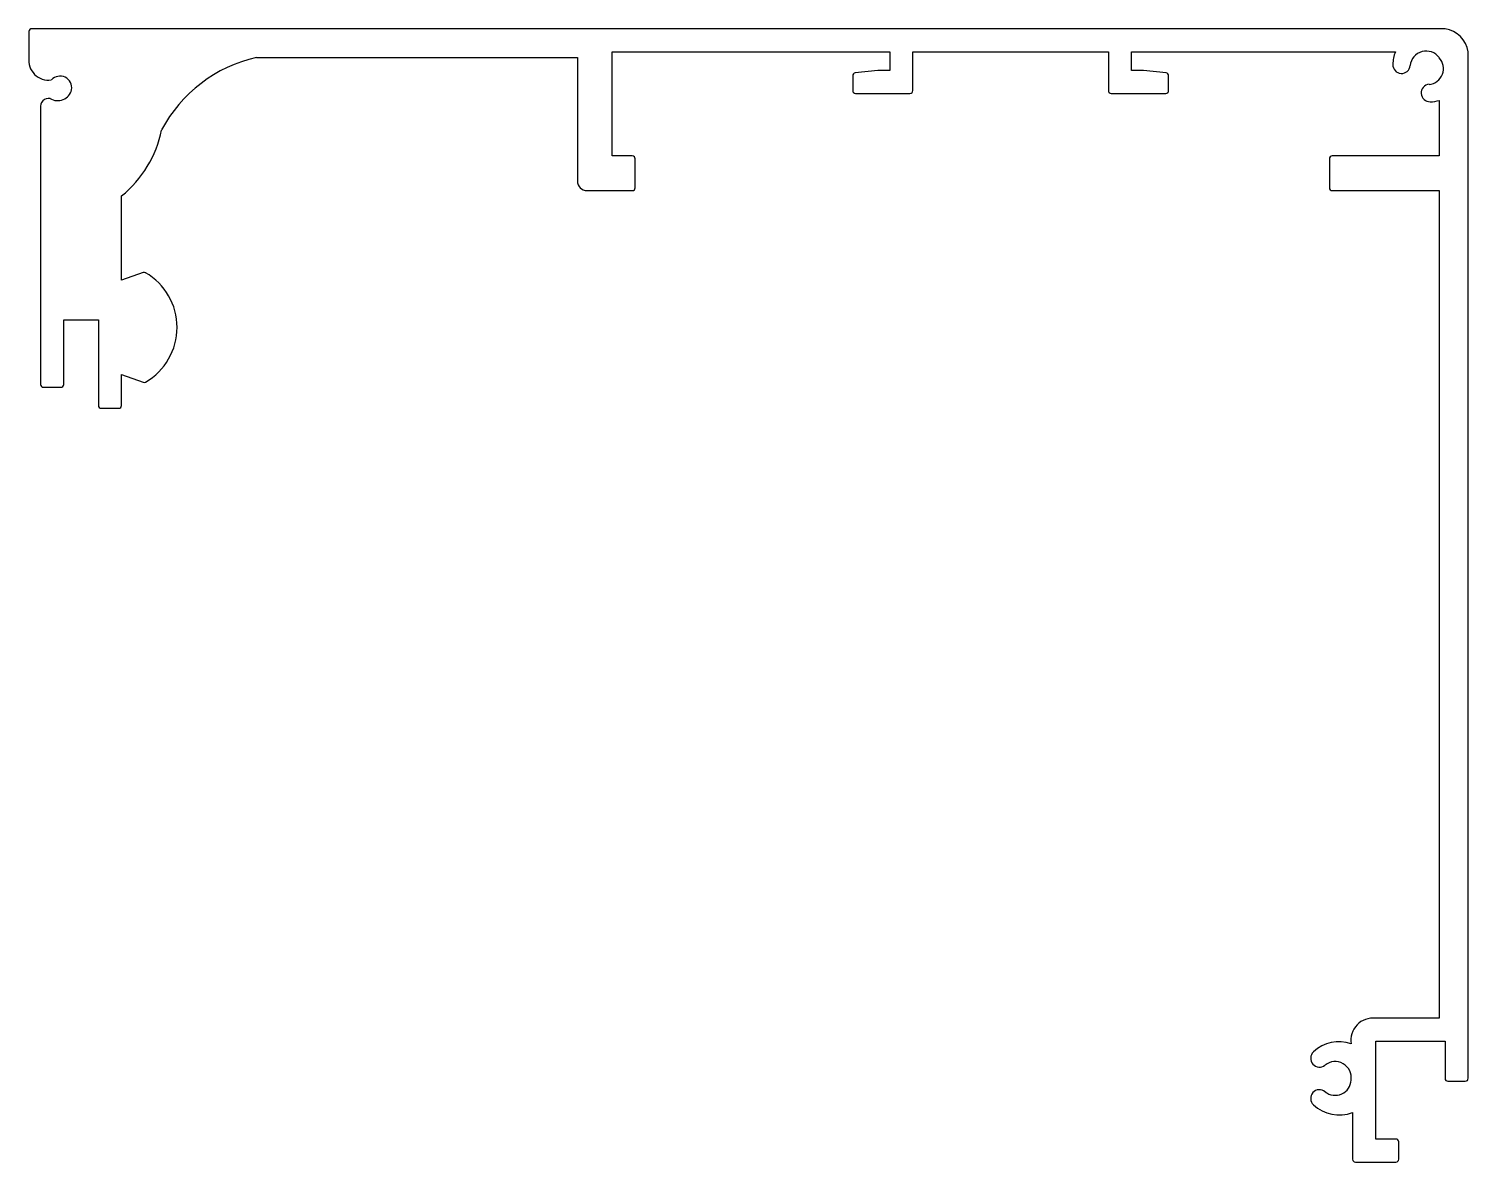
# Model space of a CAD drawing. Extents: x 1779 to 1903, y 1585 to 1683.
import ezdxf

# ---------------------------------------------------------------- set-up
doc = ezdxf.new("R2010")
doc.units = 0
doc.layers.get('0').update_dxf_attribs({"linetype": 'CONTINUOUS'})

msp = doc.modelspace()

# ---------------------------------------------------------------- linework, layer by layer
for p, q in [((1778.85, 1682.91), (1778.85, 1680.66)), ((1901.25, 1683.16), (1779.1, 1683.16)), ((1829.25, 1672.16), (1829.25, 1681.16)), ((1829.25, 1681.16), (1853.25, 1681.16)), ((1853.25, 1681.16), (1853.25, 1679.56)), ((1855.25, 1677.81), (1855.25, 1681.16)), ((1855.25, 1681.16), (1872.15, 1681.16)), ((1872.15, 1681.16), (1872.15, 1677.81)), ((1874.15, 1679.56), (1874.15, 1681.16)), ((1874.15, 1681.16), (1896.95, 1681.16)), ((1903.25, 1592.41), (1903.25, 1681.16)), ((1798.51, 1680.66), (1826.25, 1680.66)), ((1826.25, 1680.66), (1826.25, 1670)), ((1850.05, 1679.09), (1850.05, 1677.81)), ((1852.21, 1679.56), (1850.27, 1679.34)), ((1853.25, 1679.56), (1852.21, 1679.56)), ((1875.19, 1679.56), (1874.15, 1679.56)), ((1877.13, 1679.34), (1875.19, 1679.56)), ((1877.35, 1677.81), (1877.35, 1679.09)), ((1850.3, 1677.56), (1855, 1677.56)), ((1872.4, 1677.56), (1877.1, 1677.56)), ((1779.85, 1676.3), (1779.85, 1652.41)), ((1900.75, 1676.96), (1900.75, 1672.16)), ((1831, 1672.16), (1829.25, 1672.16)), ((1900.75, 1672.16), (1891.5, 1672.16)), ((1831.25, 1669.41), (1831.25, 1671.91)), ((1891.25, 1671.91), (1891.25, 1669.41)), ((1786.85, 1661.42), (1786.85, 1668.7)), ((1827.09, 1669.16), (1831, 1669.16)), ((1891.5, 1669.16), (1900.75, 1669.16)), ((1900.75, 1669.16), (1900.75, 1597.61)), ((1788.72, 1662.08), (1786.85, 1661.42)), ((1781.85, 1657.98), (1784.85, 1657.98)), ((1781.85, 1652.41), (1781.85, 1657.98)), ((1784.85, 1657.98), (1784.85, 1650.59)), ((1786.85, 1653.25), (1788.72, 1652.59)), ((1786.85, 1650.59), (1786.85, 1653.25)), ((1780.1, 1652.16), (1781.6, 1652.16)), ((1785.1, 1650.34), (1786.6, 1650.34)), ((1900.75, 1597.61), (1895.25, 1597.61)), ((1895.25, 1595.61), (1901.25, 1595.61)), ((1895.25, 1587.16), (1895.25, 1595.61)), ((1901.25, 1595.61), (1901.25, 1592.41)), ((1901.5, 1592.16), (1903, 1592.16)), ((1893.25, 1589.46), (1893.25, 1585.41)), ((1897, 1587.16), (1895.25, 1587.16)), ((1897.25, 1586.16), (1897.25, 1586.91)), ((1893.5, 1585.16), (1897, 1585.16)), ((1897.25, 1585.41), (1897.25, 1586.16))]:
    msp.add_line(p, q)
for centre, radius, start, end in [((1779.1, 1682.91), 0.25, 90, 180), ((1900.85, 1680.76), 2.43, 9.3462, 80.6538), ((1899.95, 1679.98), 3.22, 158.6116, 178.2839), ((1899.62, 1679.84), 1.39, 36.0947, 174.1764), ((1780.53, 1680.42), 1.7, 172.0959, 278.3879), ((1801.16, 1668.68), 12.27, 102.4641, 152.1858), ((1897.49, 1680.05), 0.757, 178.2839, 354.1764), ((1899.73, 1679.72), 1.38, 275.5627, 42.5766), ((1781.53, 1678.04), 1.02, 351.4921, 136.9099), ((1850.3, 1679.09), 0.25, 96.4435, 180), ((1877.1, 1679.09), 0.25, 360, 83.5565), ((1780.56, 1676.42), 0.724, 80.8029, 189.5345), ((1781.34, 1678.17), 1.23, 237.5222, 346.7134), ((1850.3, 1677.81), 0.25, 180, 270), ((1855, 1677.81), 0.25, 270, 0), ((1872.4, 1677.81), 0.25, 180, 270), ((1877.1, 1677.81), 0.25, 270, 0), ((1899.94, 1677.6), 0.757, 95.5627, 271.6735), ((1899.87, 1680.06), 3.22, 271.6735, 285.8459), ((1780.6, 1676.4), 9.92, 309.0784, 348.3776), ((1831, 1671.91), 0.25, 0, 90), ((1891.5, 1671.91), 0.25, 90, 180), ((1827.09, 1670), 0.84, 180, 270), ((1831, 1669.41), 0.25, 270, 0), ((1891.5, 1669.41), 0.25, 180, 270), ((1788.81, 1661.84), 0.25, 59.7959, 109.29), ((1786.18, 1657.34), 5.47, 300.2041, 59.7959), ((1780.1, 1652.41), 0.25, 180, 270), ((1781.6, 1652.41), 0.25, 270, 0), ((1788.81, 1652.83), 0.25, 250.71, 300.2041), ((1785.1, 1650.59), 0.25, 180, 270), ((1786.6, 1650.59), 0.25, 270, 0), ((1895.03, 1595.7), 1.92, 83.5478, 189.2523), ((1892.08, 1592.35), 3.22, 70.9816, 133.2839), ((1890.39, 1594.14), 0.757, 133.2839, 309.1764), ((1891.75, 1592.47), 1.39, 351.0947, 129.1764), ((1890.39, 1590.67), 0.757, 50.5627, 226.6735), ((1891.75, 1592.32), 1.38, 230.5627, 357.5766), ((1901.5, 1592.41), 0.25, 180, 270), ((1903, 1592.41), 0.25, 270, 0), ((1892.08, 1592.46), 3.22, 226.6735, 291.1836), ((1897, 1586.91), 0.25, 0, 90), ((1893.5, 1585.41), 0.25, 180, 270), ((1897, 1585.41), 0.25, 270, 0)]:
    msp.add_arc(centre, radius, start, end)

doc.saveas('drawing.dxf')
